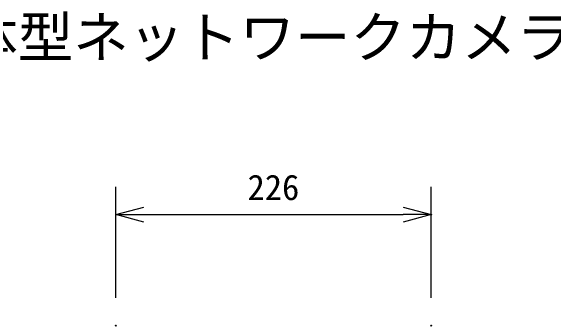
# Model space of a CAD drawing. Units: millimetres, scale not verified. Extents: x -63 to 62, y -57 to 57.
# Drawn here: x -0.03 to 39.12, y 34.67 to 56.89 of the extents above; entities that cross this region are included whole.
import ezdxf
from ezdxf.enums import TextEntityAlignment as Align

# ---------------------------------------------------------------- set-up
doc = ezdxf.new("R2010")
doc.units = ezdxf.units.MM
doc.header["$LTSCALE"] = 0.125
doc.header["$PDMODE"] = 32
doc.header["$PDSIZE"] = 0.0625
for name, color, linetype in [('0-0_0', 7, 'Continuous'), ('0-1_DEFPOINTS', 7, 'Continuous'), ('0-3_MOJI1', 7, 'Continuous'), ('0-6_SUNPO', 7, 'Continuous')]:
    doc.layers.add(name, color=color, linetype=linetype)
doc.styles.add('ＭＳ ゴシック', font='')
doc.styles.get('ＭＳ ゴシック').set_extended_font_data('MS Gothic')

# ---------------------------------------------------------------- blocks, each defined once
blk = doc.blocks.new('_OPEN30')
at = {"layer": '0-0_0'}
blk.add_line((0, 0), (-1, 0), dxfattribs=at)
blk.add_lwpolyline([(-1, 0.26795), (0, 0), (-1, -0.26795)], dxfattribs=at)
blk = doc.blocks.new('D4')
at = {"layer": '0-1_DEFPOINTS'}
for p in [(29.7572, 25.1258), (7.0131, 17.1258), (29.7572, 17.1258)]:
    blk.add_point(p, dxfattribs=at)
at = {"layer": '0-6_SUNPO'}
for p, q in [((7.0131, 19.1258), (7.0131, 27.1258)), ((29.7572, 19.1258), (29.7572, 27.1258)), ((9.0131, 25.1258), (27.7572, 25.1258))]:
    blk.add_line(p, q, dxfattribs=at)
at = {"layer": '0-6_SUNPO', "xscale": 2, "yscale": 2, "rotation": 180}
blk.add_blockref('_OPEN30', (7.0131, 25.1258), dxfattribs=at)
at = {"layer": '0-6_SUNPO', "xscale": 2, "yscale": 2}
blk.add_blockref('_OPEN30', (29.7572, 25.1258), dxfattribs=at)
at = {"layer": '0-6_SUNPO', "style": 'ＭＳ ゴシック'}
blk.add_text('226', height=1.833, dxfattribs=at).set_placement((16.5101, 25.6258), align=Align.BOTTOM_LEFT)

msp = doc.modelspace()

# ---------------------------------------------------------------- block references
at = {"layer": '0-6_SUNPO'}
msp.add_blockref('D4', (0.5489, 17.0737), dxfattribs=at)

# ---------------------------------------------------------------- texts
at = {"layer": '0-3_MOJI1', "style": 'ＭＳ ゴシック'}
msp.add_text('屋外ハウジング一体型ネットワークカメラ', height=2.933, dxfattribs=at).set_placement((-35.5257, 52.6411), align=Align.BOTTOM_LEFT)

doc.saveas('drawing.dxf')
